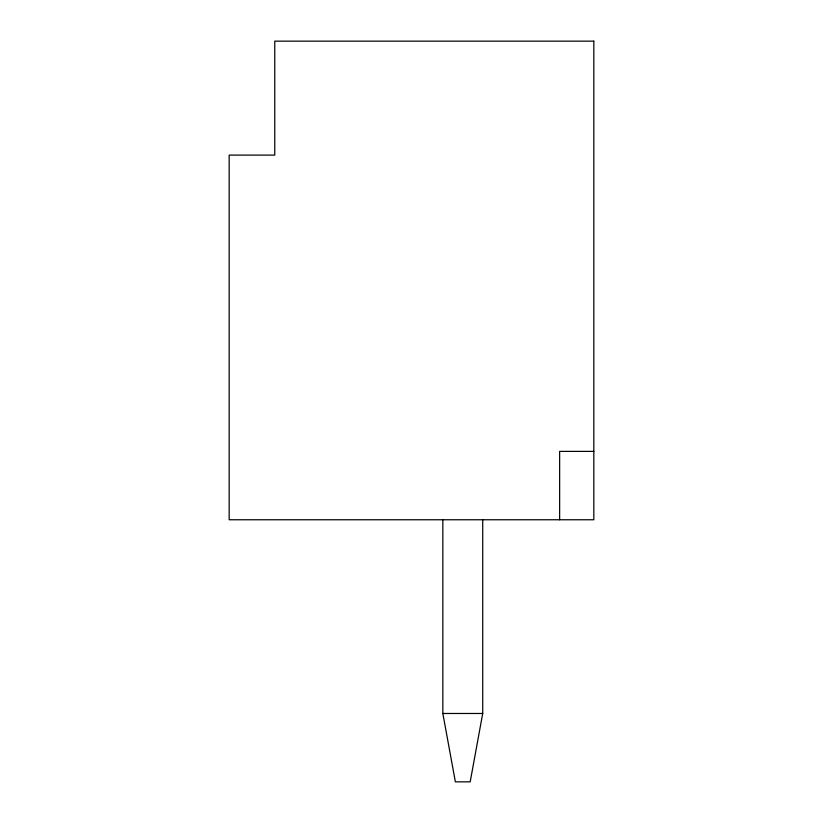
<?xml version="1.0" encoding="UTF-8"?>
<svg xmlns="http://www.w3.org/2000/svg" width="823" height="823" viewBox="0 0 823 823"><rect width="100%" height="100%" fill="white"/><g stroke="black" fill="none" stroke-linecap="round" stroke-linejoin="round"><path stroke-width="1.23" d="M482.72 519.899L482.72 713.479L470.19 781.85L455.376 781.85L442.836 713.479L442.836 519.899M593.825 451.385L559.64 451.385L559.64 519.755M442.836 713.479L482.72 713.479M593.825 41.15L274.759 41.15L274.759 155.105L229.175 155.105L229.175 519.755L593.825 519.755L593.825 41.15"/></g></svg>
